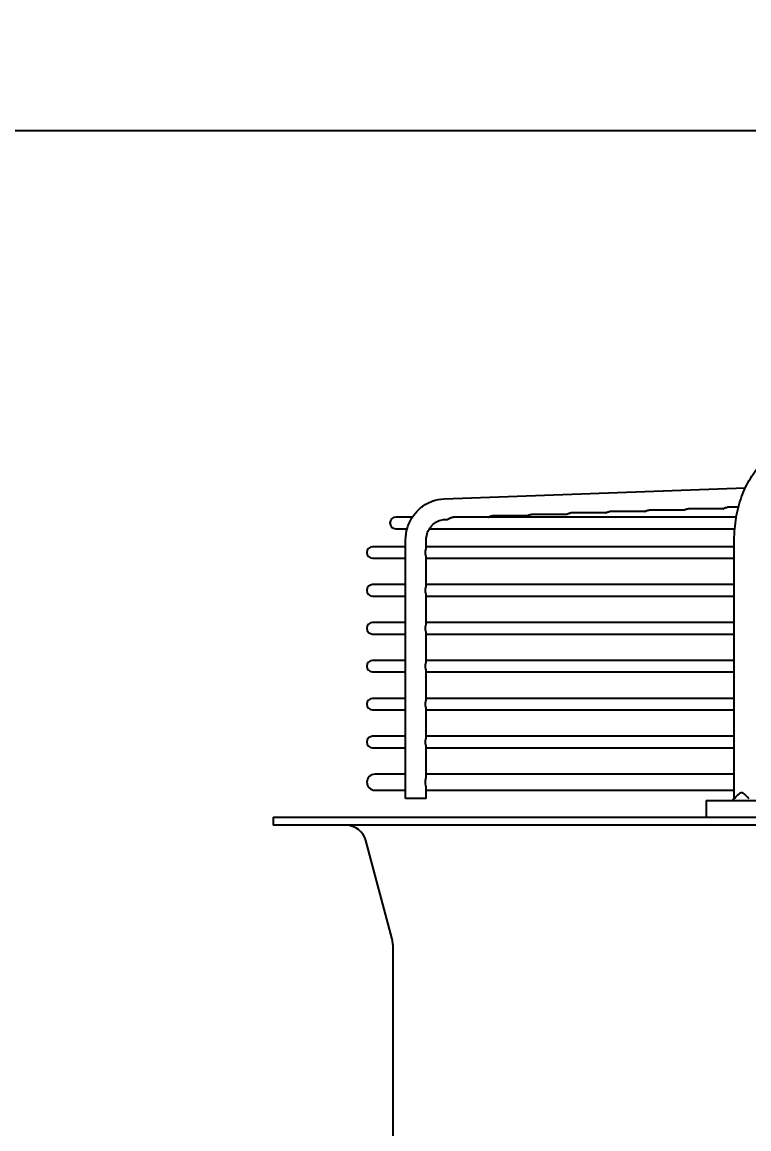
# Model space of a CAD drawing. Header units: millimetres. Extents: x 16950 to 32328, y 19251 to 29476.
# Drawn here: x 17007.87 to 17014.81, y 19601.04 to 19611.62 of the extents above; entities that cross this region are included whole.
import ezdxf

# ---------------------------------------------------------------- set-up
doc = ezdxf.new("R2010")
doc.units = ezdxf.units.MM
doc.header["$LTSCALE"] = 5
doc.layers.add('UNIT', color=6, linetype='Continuous')
doc.layers.add('WS-NO-CONTROL', color=3, linetype='Continuous')
doc.styles.add('SUBMITTAL', font='romans.shx', dxfattribs={"width": 0.75})
doc.dimstyles.new('SUBMITTAL', dxfattribs={"dimtxt": 0.09375, "dimasz": 0.09375, "dimexe": 0.03125, "dimexo": 0.0625, "dimgap": 0.0625, "dimtad": 0, "dimdec": 4, "dimzin": 4, "dimdsep": 46, "dimlunit": 4, "dimtxsty": 'SUBMITTAL', "dimcen": 0.09375, "dimclre": 6, "dimadec": 0, "dimazin": 0, "dimtfac": 1, "dimtdec": 0, "dimtofl": 0, "dimtmove": 0, "dimatfit": 3, "dimfxl": 0, "dimfrac": 2, "dimtolj": 1, "dimtzin": 4, "dimarcsym": 0})

# ---------------------------------------------------------------- blocks, each defined once
blk = doc.blocks.new('*D103')
at = {"layer": 'UNIT', "color": 6, "lineweight": -2}
for p, q in [((17019.498, 19610.577), (16956.936, 19610.577)), ((17002.642, 19512.543), (16956.936, 19512.543))]:
    blk.add_line(p, q, dxfattribs=at)
at = {"layer": 'UNIT', "color": 3, "lineweight": -2}
for p, q in [((16959.536, 19606.027), (16959.536, 19570.498)), ((16959.536, 19517.093), (16959.536, 19552.623))]:
    blk.add_line(p, q, dxfattribs=at)
at = {"layer": 'UNIT', "color": 3}
for points in [[(16958.777, 19606.027), (16960.294, 19606.027), (16959.536, 19610.577)], [(16958.777, 19517.093), (16960.294, 19517.093), (16959.536, 19512.543)]]:
    blk.add_solid(points, dxfattribs=at)
at = {"layer": 'UNIT', "color": 3, "insert": (16959.536, 19561.56), "char_height": 4.55, "attachment_point": 5, "rotation": 90, "style": 'SUBMITTAL'}
blk.add_mtext('\\A1;8\'-2"', dxfattribs=at)
blk = doc.blocks.new('*D54')
at = {"layer": 'WS-NO-CONTROL', "color": 6, "lineweight": -2}
for p, q in [((16999.536, 19595.795), (16999.536, 19636.925)), ((17057.686, 19595.527), (17057.686, 19636.925))]:
    blk.add_line(p, q, dxfattribs=at)
at = {"layer": 'WS-NO-CONTROL', "color": 3, "lineweight": -2}
for p, q in [((16999.536, 19634.325), (16994.986, 19634.325)), ((17053.136, 19634.325), (17004.086, 19634.325))]:
    blk.add_line(p, q, dxfattribs=at)
at = {"layer": 'WS-NO-CONTROL', "color": 3}
for points in [[(17004.086, 19635.083), (17004.086, 19633.567), (16999.536, 19634.325)], [(17053.136, 19635.083), (17053.136, 19633.567), (17057.686, 19634.325)]]:
    blk.add_solid(points, dxfattribs=at)
at = {"layer": 'WS-NO-CONTROL', "color": 3, "insert": (16977.679, 19634.325), "char_height": 4.55, "attachment_point": 5, "style": 'SUBMITTAL'}
blk.add_mtext('\\A1;4\'-10 1/8"', dxfattribs=at)
blk = doc.blocks.new('*D55')
at = {"layer": 'WS-NO-CONTROL', "color": 6, "lineweight": -2}
for p, q in [((16999.536, 19595.795), (16999.536, 19623.329)), ((17035.173, 19595.527), (17035.173, 19623.329))]:
    blk.add_line(p, q, dxfattribs=at)
at = {"layer": 'WS-NO-CONTROL', "color": 3, "lineweight": -2}
for p, q in [((16999.536, 19620.729), (16994.986, 19620.729)), ((17030.623, 19620.729), (17004.086, 19620.729))]:
    blk.add_line(p, q, dxfattribs=at)
at = {"layer": 'WS-NO-CONTROL', "color": 3}
for points in [[(17004.086, 19621.487), (17004.086, 19619.971), (16999.536, 19620.729)], [(17030.623, 19621.487), (17030.623, 19619.971), (17035.173, 19620.729)]]:
    blk.add_solid(points, dxfattribs=at)
at = {"layer": 'WS-NO-CONTROL', "color": 3, "insert": (16977.679, 19620.729), "char_height": 4.55, "attachment_point": 5, "style": 'SUBMITTAL'}
blk.add_mtext('\\A1;2\'-11 5/8"', dxfattribs=at)

msp = doc.modelspace()

# ---------------------------------------------------------------- linework, layer by layer
at = {"layer": 'UNIT'}
for p, q in [((17011.9014, 19607.0623), (17014.7766, 19607.1663)), ((17014.5657, 19606.9679), (17014.2323, 19606.9679)), ((17014.7107, 19606.9814), (17014.6065, 19606.9814)), ((17011.5955, 19606.8869), (17011.437, 19606.8869)), ((17011.9085, 19606.8656), (17011.9307, 19606.8664)), ((17014.6902, 19606.8869), (17011.9871, 19606.8869)), ((17012.6948, 19606.9004), (17012.3613, 19606.9004)), ((17013.0689, 19606.9139), (17012.7355, 19606.9139)), ((17013.4431, 19606.9274), (17013.1097, 19606.9274)), ((17013.8173, 19606.9409), (17013.4839, 19606.9409)), ((17014.1915, 19606.9544), (17013.8581, 19606.9544)), ((17011.437, 19606.7767), (17011.5459, 19606.7767)), ((17011.7587, 19606.7767), (17014.6759, 19606.7767)), ((17011.5313, 19604.1995), (17011.5313, 19606.6689)), ((17011.7281, 19606.589), (17011.7281, 19606.6689)), ((17014.6713, 19604.1995), (17014.6713, 19606.6689)), ((17011.5313, 19606.605), (17011.2165, 19606.605)), ((17014.6713, 19606.605), (17011.7281, 19606.605)), ((17011.2165, 19606.4948), (17011.5313, 19606.4948)), ((17011.7281, 19606.2268), (17011.7281, 19606.5107)), ((17011.7281, 19606.4948), (17014.6713, 19606.4948)), ((17011.5313, 19606.2428), (17011.2165, 19606.2428)), ((17014.6713, 19606.2428), (17011.7281, 19606.2428)), ((17011.2165, 19606.1326), (17011.5313, 19606.1326)), ((17011.7281, 19605.8646), (17011.7281, 19606.1485)), ((17011.7281, 19606.1326), (17014.6713, 19606.1326)), ((17011.5313, 19605.8806), (17011.2165, 19605.8806)), ((17014.6713, 19605.8806), (17011.7281, 19605.8806)), ((17011.2165, 19605.7704), (17011.5313, 19605.7704)), ((17011.7281, 19605.5024), (17011.7281, 19605.7863)), ((17011.7281, 19605.7704), (17014.6713, 19605.7704)), ((17011.5313, 19605.5184), (17011.2165, 19605.5184)), ((17014.6713, 19605.5184), (17011.7281, 19605.5184)), ((17011.2165, 19605.4081), (17011.5313, 19605.4081)), ((17011.7281, 19605.1402), (17011.7281, 19605.4241)), ((17011.7281, 19605.4081), (17014.6713, 19605.4081)), ((17011.5313, 19605.1562), (17011.2165, 19605.1562)), ((17014.6713, 19605.1562), (17011.7281, 19605.1562)), ((17011.2165, 19605.0459), (17011.5313, 19605.0459)), ((17011.7281, 19604.778), (17011.7281, 19605.0619)), ((17011.7281, 19605.0459), (17014.6713, 19605.0459)), ((17011.5313, 19604.794), (17011.2165, 19604.794)), ((17014.6713, 19604.794), (17011.7281, 19604.794)), ((17011.2165, 19604.6837), (17011.5313, 19604.6837)), ((17011.7281, 19604.4023), (17011.7281, 19604.6997)), ((17011.7281, 19604.6837), (17014.6713, 19604.6837)), ((17011.5313, 19604.4318), (17011.2381, 19604.4318)), ((17014.6713, 19604.4318), (17011.7281, 19604.4318)), ((17011.2381, 19604.2782), (17011.5313, 19604.2782)), ((17011.7281, 19604.1995), (17011.7281, 19604.3077)), ((17011.7281, 19604.2782), (17014.6713, 19604.2782)), ((17011.7281, 19604.1995), (17011.5313, 19604.1995)), ((17014.4015, 19604.1798), (17016.6286, 19604.1798)), ((17014.4015, 19604.1798), (17014.4015, 19604.0223)), ((17010.2677, 19604.0223), (17044.0078, 19604.0223)), ((17010.2677, 19604.0223), (17010.2677, 19603.9436)), ((17044.0078, 19603.9436), (17010.2677, 19603.9436)), ((17011.4028, 19602.8558), (17011.1517, 19603.7974)), ((17011.4094, 19602.8051), (17011.4094, 19600.0641))]:
    msp.add_line(p, q, dxfattribs=at)
for centre, radius, start, end in [((17011.437, 19606.8318), 0.0551, 90, 270), ((17011.2165, 19606.5499), 0.0551, 90, 270), ((17011.2165, 19606.1877), 0.0551, 90, 270), ((17011.2165, 19605.8255), 0.0551, 90, 270), ((17011.2165, 19605.4633), 0.0551, 90, 270), ((17011.2165, 19605.1011), 0.0551, 90, 270), ((17011.2165, 19604.7389), 0.0551, 90, 270), ((17011.2381, 19604.355), 0.0768, 90, 270), ((17010.9615, 19603.7467), 0.1969, 14.93142, 90), ((17011.2126, 19602.8051), 0.1969, 0, 14.93142)]:
    msp.add_arc(centre, radius, start, end, dxfattribs=at)
for points, knots in [([(17014.6713, 19606.6689), (17014.6713, 19606.7044), (17014.6729, 19606.7403), (17014.6758, 19606.7757), (17014.6788, 19606.8112), (17014.6832, 19606.8461), (17014.6891, 19606.8808), (17014.695, 19606.9154), (17014.7024, 19606.9498), (17014.7112, 19606.9833), (17014.7199, 19607.0167), (17014.73, 19607.0493), (17014.7415, 19607.081), (17014.753, 19607.1128), (17014.7659, 19607.1438), (17014.78, 19607.1734), (17014.794, 19607.203), (17014.8092, 19607.2313), (17014.8256, 19607.2583), (17014.8421, 19607.2854), (17014.8597, 19607.3112), (17014.8783, 19607.3354), (17014.8968, 19607.3595), (17014.9163, 19607.382), (17014.9367, 19607.4029), (17014.9572, 19607.4237), (17014.9786, 19607.443), (17015.0007, 19607.4603), (17015.0227, 19607.4777), (17015.0454, 19607.4931), (17015.0687, 19607.5066), (17015.092, 19607.5201), (17015.1161, 19607.5318), (17015.1404, 19607.5413), (17015.1646, 19607.5509), (17015.1892, 19607.5583), (17015.2141, 19607.5638), (17015.239, 19607.5692), (17015.2644, 19607.5726), (17015.2895, 19607.5738)], [0, 0, 0, 0, 0.076921, 0.076921, 0.076921, 0.1538421, 0.1538421, 0.1538421, 0.2307631, 0.2307631, 0.2307631, 0.3076842, 0.3076842, 0.3076842, 0.3846052, 0.3846052, 0.3846052, 0.4615263, 0.4615263, 0.4615263, 0.5384473, 0.5384473, 0.5384473, 0.6153684, 0.6153684, 0.6153684, 0.6922894, 0.6922894, 0.6922894, 0.7692105, 0.7692105, 0.7692105, 0.8461315, 0.8461315, 0.8461315, 0.9230526, 0.9230526, 0.9230526, 1, 1, 1, 1]), ([(17011.5313, 19606.6689), (17011.5313, 19606.7088), (17011.5372, 19606.7488), (17011.5606, 19606.8252), (17011.5781, 19606.8616), (17011.623, 19606.9274), (17011.6504, 19606.9569), (17011.7129, 19607.006), (17011.748, 19607.0256), (17011.8224, 19607.0531), (17011.8618, 19607.0609), (17011.9014, 19607.0623)], [1.5707963, 1.5707963, 1.5707963, 1.5707963, 1.8779743, 1.8779743, 2.1851522, 2.1851522, 2.4923302, 2.4923302, 2.7995081, 2.7995081, 3.1066861, 3.1066861, 3.1066861, 3.1066861]), ([(17014.1915, 19606.9544), (17014.1922, 19606.9548), (17014.1929, 19606.9552), (17014.1936, 19606.9556), (17014.1945, 19606.9561), (17014.1954, 19606.9566), (17014.1963, 19606.9571), (17014.1973, 19606.9576), (17014.1982, 19606.9581), (17014.1992, 19606.9586), (17014.2001, 19606.9591), (17014.2011, 19606.9596), (17014.2021, 19606.9601), (17014.203, 19606.9605), (17014.204, 19606.961), (17014.205, 19606.9614), (17014.206, 19606.9619), (17014.207, 19606.9623), (17014.208, 19606.9627), (17014.209, 19606.9631), (17014.21, 19606.9635), (17014.211, 19606.9639), (17014.212, 19606.9642), (17014.213, 19606.9646), (17014.214, 19606.9649), (17014.215, 19606.9652), (17014.216, 19606.9655), (17014.217, 19606.9658), (17014.218, 19606.966), (17014.219, 19606.9663), (17014.22, 19606.9665), (17014.221, 19606.9667), (17014.222, 19606.9669), (17014.223, 19606.9671), (17014.224, 19606.9673), (17014.225, 19606.9674), (17014.226, 19606.9675), (17014.227, 19606.9677), (17014.228, 19606.9677), (17014.229, 19606.9678), (17014.2299, 19606.9679), (17014.2309, 19606.9679), (17014.2319, 19606.9679), (17014.232, 19606.9679), (17014.2321, 19606.9679), (17014.2323, 19606.9679)], [0.17654387, 0.17654387, 0.17654387, 0.17654387, 0.19512195, 0.19512195, 0.19512195, 0.2195122, 0.2195122, 0.2195122, 0.24390244, 0.24390244, 0.24390244, 0.26829268, 0.26829268, 0.26829268, 0.29268293, 0.29268293, 0.29268293, 0.31707317, 0.31707317, 0.31707317, 0.34146341, 0.34146341, 0.34146341, 0.36585366, 0.36585366, 0.36585366, 0.3902439, 0.3902439, 0.3902439, 0.41463415, 0.41463415, 0.41463415, 0.43902439, 0.43902439, 0.43902439, 0.46341463, 0.46341463, 0.46341463, 0.48780488, 0.48780488, 0.48780488, 0.51219512, 0.51219512, 0.51219512, 0.51558176, 0.51558176, 0.51558176, 0.51558176]), ([(17014.5657, 19606.9679), (17014.5664, 19606.9683), (17014.5671, 19606.9687), (17014.5678, 19606.9691), (17014.5687, 19606.9696), (17014.5696, 19606.9701), (17014.5706, 19606.9706), (17014.5715, 19606.9711), (17014.5724, 19606.9716), (17014.5734, 19606.9721), (17014.5744, 19606.9726), (17014.5753, 19606.9731), (17014.5763, 19606.9736), (17014.5773, 19606.9741), (17014.5782, 19606.9745), (17014.5792, 19606.975), (17014.5802, 19606.9754), (17014.5812, 19606.9758), (17014.5822, 19606.9762), (17014.5832, 19606.9766), (17014.5842, 19606.977), (17014.5852, 19606.9774), (17014.5862, 19606.9777), (17014.5872, 19606.9781), (17014.5882, 19606.9784), (17014.5892, 19606.9787), (17014.5902, 19606.979), (17014.5912, 19606.9793), (17014.5922, 19606.9795), (17014.5932, 19606.9798), (17014.5942, 19606.98), (17014.5952, 19606.9802), (17014.5962, 19606.9804), (17014.5972, 19606.9806), (17014.5982, 19606.9808), (17014.5992, 19606.9809), (17014.6002, 19606.981), (17014.6012, 19606.9811), (17014.6022, 19606.9812), (17014.6032, 19606.9813), (17014.6041, 19606.9814), (17014.6051, 19606.9814), (17014.6061, 19606.9814), (17014.6062, 19606.9814), (17014.6063, 19606.9814), (17014.6065, 19606.9814)], [0.1761954, 0.1761954, 0.1761954, 0.1761954, 0.19512195, 0.19512195, 0.19512195, 0.2195122, 0.2195122, 0.2195122, 0.24390244, 0.24390244, 0.24390244, 0.26829268, 0.26829268, 0.26829268, 0.29268293, 0.29268293, 0.29268293, 0.31707317, 0.31707317, 0.31707317, 0.34146341, 0.34146341, 0.34146341, 0.36585366, 0.36585366, 0.36585366, 0.3902439, 0.3902439, 0.3902439, 0.41463415, 0.41463415, 0.41463415, 0.43902439, 0.43902439, 0.43902439, 0.46341463, 0.46341463, 0.46341463, 0.48780488, 0.48780488, 0.48780488, 0.51219512, 0.51219512, 0.51219512, 0.51559553, 0.51559553, 0.51559553, 0.51559553]), ([(17011.7281, 19606.6689), (17011.7281, 19606.6894), (17011.7312, 19606.7098), (17011.7431, 19606.7488), (17011.752, 19606.7672), (17011.7744, 19606.8001), (17011.788, 19606.8147), (17011.8186, 19606.8387), (17011.8355, 19606.8481), (17011.8711, 19606.8612), (17011.8898, 19606.8649), (17011.9085, 19606.8656)], [1.5707963, 1.5707963, 1.5707963, 1.5707963, 1.8779743, 1.8779743, 2.1851522, 2.1851522, 2.4923302, 2.4923302, 2.7995081, 2.7995081, 3.1066861, 3.1066861, 3.1066861, 3.1066861]), ([(17011.9307, 19606.8664), (17011.9309, 19606.8664), (17011.9311, 19606.8664), (17011.9312, 19606.8664), (17011.9315, 19606.8665), (17011.9318, 19606.8665), (17011.9321, 19606.8666), (17011.9326, 19606.8667), (17011.9332, 19606.8668), (17011.9339, 19606.867), (17011.9345, 19606.8672), (17011.9352, 19606.8675), (17011.9359, 19606.8678), (17011.9366, 19606.8681), (17011.9373, 19606.8684), (17011.9381, 19606.8688), (17011.9388, 19606.8692), (17011.9396, 19606.8696), (17011.9404, 19606.8701), (17011.9412, 19606.8705), (17011.9421, 19606.871), (17011.9429, 19606.8715), (17011.9438, 19606.8719), (17011.9447, 19606.8724), (17011.9455, 19606.8729), (17011.9464, 19606.8735), (17011.9473, 19606.874), (17011.9483, 19606.8745), (17011.9492, 19606.875), (17011.9501, 19606.8755), (17011.951, 19606.876), (17011.952, 19606.8766), (17011.9529, 19606.8771), (17011.9539, 19606.8776), (17011.9549, 19606.8781), (17011.9558, 19606.8786), (17011.9568, 19606.879), (17011.9578, 19606.8795), (17011.9588, 19606.88), (17011.9597, 19606.8804), (17011.9607, 19606.8809), (17011.9617, 19606.8813), (17011.9627, 19606.8817), (17011.9637, 19606.8821), (17011.9647, 19606.8825), (17011.9657, 19606.8829), (17011.9667, 19606.8832), (17011.9677, 19606.8836), (17011.9688, 19606.8839), (17011.9698, 19606.8842), (17011.9708, 19606.8845), (17011.9718, 19606.8848), (17011.9728, 19606.8851), (17011.9738, 19606.8853), (17011.9748, 19606.8855), (17011.9758, 19606.8858), (17011.9768, 19606.886), (17011.9778, 19606.8861), (17011.9788, 19606.8863), (17011.9799, 19606.8864), (17011.9808, 19606.8866), (17011.9818, 19606.8867), (17011.9828, 19606.8868), (17011.9838, 19606.8868), (17011.9848, 19606.8869), (17011.9858, 19606.8869), (17011.9867, 19606.8869), (17011.9869, 19606.8869), (17011.987, 19606.8869), (17011.9871, 19606.8869)], [0.00401292, 0.00401292, 0.00401292, 0.00401292, 0.01219512, 0.01219512, 0.01219512, 0.02439024, 0.02439024, 0.02439024, 0.04878049, 0.04878049, 0.04878049, 0.07317073, 0.07317073, 0.07317073, 0.09756098, 0.09756098, 0.09756098, 0.12195122, 0.12195122, 0.12195122, 0.14634146, 0.14634146, 0.14634146, 0.17073171, 0.17073171, 0.17073171, 0.19512195, 0.19512195, 0.19512195, 0.2195122, 0.2195122, 0.2195122, 0.24390244, 0.24390244, 0.24390244, 0.26829268, 0.26829268, 0.26829268, 0.29268293, 0.29268293, 0.29268293, 0.31707317, 0.31707317, 0.31707317, 0.34146341, 0.34146341, 0.34146341, 0.36585366, 0.36585366, 0.36585366, 0.3902439, 0.3902439, 0.3902439, 0.41463415, 0.41463415, 0.41463415, 0.43902439, 0.43902439, 0.43902439, 0.46341463, 0.46341463, 0.46341463, 0.48780488, 0.48780488, 0.48780488, 0.51219512, 0.51219512, 0.51219512, 0.51549915, 0.51549915, 0.51549915, 0.51549915]), ([(17012.3206, 19606.8869), (17012.3212, 19606.8873), (17012.3218, 19606.8876), (17012.3225, 19606.888), (17012.3234, 19606.8885), (17012.3243, 19606.889), (17012.3253, 19606.8896), (17012.3262, 19606.8901), (17012.3271, 19606.8906), (17012.3281, 19606.8911), (17012.3291, 19606.8916), (17012.33, 19606.8921), (17012.331, 19606.8925), (17012.332, 19606.893), (17012.333, 19606.8935), (17012.334, 19606.8939), (17012.3349, 19606.8944), (17012.3359, 19606.8948), (17012.3369, 19606.8952), (17012.3379, 19606.8956), (17012.3389, 19606.896), (17012.3399, 19606.8964), (17012.3409, 19606.8967), (17012.342, 19606.8971), (17012.343, 19606.8974), (17012.344, 19606.8977), (17012.345, 19606.898), (17012.346, 19606.8983), (17012.347, 19606.8986), (17012.348, 19606.8988), (17012.349, 19606.899), (17012.35, 19606.8993), (17012.351, 19606.8995), (17012.352, 19606.8996), (17012.353, 19606.8998), (17012.354, 19606.8999), (17012.355, 19606.9001), (17012.356, 19606.9002), (17012.357, 19606.9003), (17012.358, 19606.9003), (17012.359, 19606.9004), (17012.36, 19606.9004), (17012.3609, 19606.9004), (17012.3611, 19606.9004), (17012.3612, 19606.9004), (17012.3613, 19606.9004)], [0.1782737, 0.1782737, 0.1782737, 0.1782737, 0.19512195, 0.19512195, 0.19512195, 0.2195122, 0.2195122, 0.2195122, 0.24390244, 0.24390244, 0.24390244, 0.26829268, 0.26829268, 0.26829268, 0.29268293, 0.29268293, 0.29268293, 0.31707317, 0.31707317, 0.31707317, 0.34146341, 0.34146341, 0.34146341, 0.36585366, 0.36585366, 0.36585366, 0.3902439, 0.3902439, 0.3902439, 0.41463415, 0.41463415, 0.41463415, 0.43902439, 0.43902439, 0.43902439, 0.46341463, 0.46341463, 0.46341463, 0.48780488, 0.48780488, 0.48780488, 0.51219512, 0.51219512, 0.51219512, 0.5155129, 0.5155129, 0.5155129, 0.5155129]), ([(17012.6948, 19606.9004), (17012.6954, 19606.9008), (17012.696, 19606.9012), (17012.6967, 19606.9015), (17012.6976, 19606.902), (17012.6985, 19606.9026), (17012.6995, 19606.9031), (17012.7004, 19606.9036), (17012.7014, 19606.9041), (17012.7023, 19606.9046), (17012.7033, 19606.9051), (17012.7042, 19606.9056), (17012.7052, 19606.906), (17012.7062, 19606.9065), (17012.7072, 19606.907), (17012.7082, 19606.9074), (17012.7092, 19606.9079), (17012.7101, 19606.9083), (17012.7111, 19606.9087), (17012.7121, 19606.9091), (17012.7131, 19606.9095), (17012.7141, 19606.9099), (17012.7151, 19606.9102), (17012.7162, 19606.9106), (17012.7172, 19606.9109), (17012.7182, 19606.9112), (17012.7192, 19606.9115), (17012.7202, 19606.9118), (17012.7212, 19606.9121), (17012.7222, 19606.9123), (17012.7232, 19606.9125), (17012.7242, 19606.9128), (17012.7252, 19606.9129), (17012.7262, 19606.9131), (17012.7272, 19606.9133), (17012.7282, 19606.9134), (17012.7292, 19606.9136), (17012.7302, 19606.9137), (17012.7312, 19606.9138), (17012.7322, 19606.9138), (17012.7332, 19606.9139), (17012.7341, 19606.9139), (17012.7351, 19606.9139), (17012.7352, 19606.9139), (17012.7354, 19606.9139), (17012.7355, 19606.9139)], [0.17792949, 0.17792949, 0.17792949, 0.17792949, 0.19512195, 0.19512195, 0.19512195, 0.2195122, 0.2195122, 0.2195122, 0.24390244, 0.24390244, 0.24390244, 0.26829268, 0.26829268, 0.26829268, 0.29268293, 0.29268293, 0.29268293, 0.31707317, 0.31707317, 0.31707317, 0.34146341, 0.34146341, 0.34146341, 0.36585366, 0.36585366, 0.36585366, 0.3902439, 0.3902439, 0.3902439, 0.41463415, 0.41463415, 0.41463415, 0.43902439, 0.43902439, 0.43902439, 0.46341463, 0.46341463, 0.46341463, 0.48780488, 0.48780488, 0.48780488, 0.51219512, 0.51219512, 0.51219512, 0.51552666, 0.51552666, 0.51552666, 0.51552666]), ([(17013.0689, 19606.9139), (17013.0696, 19606.9143), (17013.0702, 19606.9147), (17013.0709, 19606.915), (17013.0718, 19606.9156), (17013.0727, 19606.9161), (17013.0737, 19606.9166), (17013.0746, 19606.9171), (17013.0756, 19606.9176), (17013.0765, 19606.9181), (17013.0775, 19606.9186), (17013.0785, 19606.9191), (17013.0794, 19606.9196), (17013.0804, 19606.92), (17013.0814, 19606.9205), (17013.0824, 19606.9209), (17013.0834, 19606.9214), (17013.0844, 19606.9218), (17013.0854, 19606.9222), (17013.0864, 19606.9226), (17013.0874, 19606.923), (17013.0884, 19606.9234), (17013.0894, 19606.9237), (17013.0904, 19606.9241), (17013.0914, 19606.9244), (17013.0924, 19606.9247), (17013.0934, 19606.925), (17013.0944, 19606.9253), (17013.0954, 19606.9256), (17013.0964, 19606.9258), (17013.0974, 19606.926), (17013.0984, 19606.9262), (17013.0994, 19606.9264), (17013.1004, 19606.9266), (17013.1014, 19606.9268), (17013.1024, 19606.9269), (17013.1034, 19606.927), (17013.1044, 19606.9272), (17013.1054, 19606.9273), (17013.1064, 19606.9273), (17013.1074, 19606.9274), (17013.1083, 19606.9274), (17013.1093, 19606.9274), (17013.1094, 19606.9274), (17013.1096, 19606.9274), (17013.1097, 19606.9274)], [0.17758438, 0.17758438, 0.17758438, 0.17758438, 0.19512195, 0.19512195, 0.19512195, 0.2195122, 0.2195122, 0.2195122, 0.24390244, 0.24390244, 0.24390244, 0.26829268, 0.26829268, 0.26829268, 0.29268293, 0.29268293, 0.29268293, 0.31707317, 0.31707317, 0.31707317, 0.34146341, 0.34146341, 0.34146341, 0.36585366, 0.36585366, 0.36585366, 0.3902439, 0.3902439, 0.3902439, 0.41463415, 0.41463415, 0.41463415, 0.43902439, 0.43902439, 0.43902439, 0.46341463, 0.46341463, 0.46341463, 0.48780488, 0.48780488, 0.48780488, 0.51219512, 0.51219512, 0.51219512, 0.51554043, 0.51554043, 0.51554043, 0.51554043]), ([(17013.4431, 19606.9274), (17013.4438, 19606.9278), (17013.4444, 19606.9282), (17013.4451, 19606.9286), (17013.446, 19606.9291), (17013.447, 19606.9296), (17013.4479, 19606.9301), (17013.4488, 19606.9306), (17013.4498, 19606.9311), (17013.4508, 19606.9316), (17013.4517, 19606.9321), (17013.4527, 19606.9326), (17013.4537, 19606.9331), (17013.4546, 19606.9335), (17013.4556, 19606.934), (17013.4566, 19606.9344), (17013.4576, 19606.9349), (17013.4586, 19606.9353), (17013.4596, 19606.9357), (17013.4606, 19606.9361), (17013.4616, 19606.9365), (17013.4626, 19606.9369), (17013.4636, 19606.9372), (17013.4646, 19606.9376), (17013.4656, 19606.9379), (17013.4666, 19606.9382), (17013.4676, 19606.9385), (17013.4686, 19606.9388), (17013.4696, 19606.9391), (17013.4706, 19606.9393), (17013.4716, 19606.9395), (17013.4726, 19606.9397), (17013.4736, 19606.9399), (17013.4746, 19606.9401), (17013.4756, 19606.9403), (17013.4766, 19606.9404), (17013.4776, 19606.9405), (17013.4786, 19606.9407), (17013.4796, 19606.9407), (17013.4806, 19606.9408), (17013.4816, 19606.9409), (17013.4825, 19606.9409), (17013.4835, 19606.9409), (17013.4836, 19606.9409), (17013.4838, 19606.9409), (17013.4839, 19606.9409)], [0.17723839, 0.17723839, 0.17723839, 0.17723839, 0.19512195, 0.19512195, 0.19512195, 0.2195122, 0.2195122, 0.2195122, 0.24390244, 0.24390244, 0.24390244, 0.26829268, 0.26829268, 0.26829268, 0.29268293, 0.29268293, 0.29268293, 0.31707317, 0.31707317, 0.31707317, 0.34146341, 0.34146341, 0.34146341, 0.36585366, 0.36585366, 0.36585366, 0.3902439, 0.3902439, 0.3902439, 0.41463415, 0.41463415, 0.41463415, 0.43902439, 0.43902439, 0.43902439, 0.46341463, 0.46341463, 0.46341463, 0.48780488, 0.48780488, 0.48780488, 0.51219512, 0.51219512, 0.51219512, 0.5155542, 0.5155542, 0.5155542, 0.5155542]), ([(17013.8173, 19606.9409), (17013.818, 19606.9413), (17013.8187, 19606.9417), (17013.8193, 19606.9421), (17013.8203, 19606.9426), (17013.8212, 19606.9431), (17013.8221, 19606.9436), (17013.8231, 19606.9441), (17013.824, 19606.9446), (17013.825, 19606.9451), (17013.8259, 19606.9456), (17013.8269, 19606.9461), (17013.8279, 19606.9466), (17013.8288, 19606.947), (17013.8298, 19606.9475), (17013.8308, 19606.9479), (17013.8318, 19606.9484), (17013.8328, 19606.9488), (17013.8338, 19606.9492), (17013.8348, 19606.9496), (17013.8358, 19606.95), (17013.8368, 19606.9504), (17013.8378, 19606.9507), (17013.8388, 19606.9511), (17013.8398, 19606.9514), (17013.8408, 19606.9517), (17013.8418, 19606.952), (17013.8428, 19606.9523), (17013.8438, 19606.9526), (17013.8448, 19606.9528), (17013.8458, 19606.953), (17013.8468, 19606.9532), (17013.8478, 19606.9534), (17013.8488, 19606.9536), (17013.8498, 19606.9538), (17013.8508, 19606.9539), (17013.8518, 19606.954), (17013.8528, 19606.9542), (17013.8538, 19606.9542), (17013.8548, 19606.9543), (17013.8558, 19606.9544), (17013.8567, 19606.9544), (17013.8577, 19606.9544), (17013.8578, 19606.9544), (17013.8579, 19606.9544), (17013.8581, 19606.9544)], [0.17689154, 0.17689154, 0.17689154, 0.17689154, 0.19512195, 0.19512195, 0.19512195, 0.2195122, 0.2195122, 0.2195122, 0.24390244, 0.24390244, 0.24390244, 0.26829268, 0.26829268, 0.26829268, 0.29268293, 0.29268293, 0.29268293, 0.31707317, 0.31707317, 0.31707317, 0.34146341, 0.34146341, 0.34146341, 0.36585366, 0.36585366, 0.36585366, 0.3902439, 0.3902439, 0.3902439, 0.41463415, 0.41463415, 0.41463415, 0.43902439, 0.43902439, 0.43902439, 0.46341463, 0.46341463, 0.46341463, 0.48780488, 0.48780488, 0.48780488, 0.51219512, 0.51219512, 0.51219512, 0.51556798, 0.51556798, 0.51556798, 0.51556798]), ([(17011.7211, 19606.5499), (17011.7211, 19606.5509), (17011.7211, 19606.5529), (17011.7213, 19606.5559), (17011.7215, 19606.5588), (17011.7219, 19606.5618), (17011.7223, 19606.5646), (17011.7228, 19606.5674), (17011.7234, 19606.5701), (17011.724, 19606.5728), (17011.7247, 19606.5753), (17011.7253, 19606.5777), (17011.726, 19606.58), (17011.7266, 19606.5821), (17011.7272, 19606.5841), (17011.7277, 19606.5859), (17011.728, 19606.5875), (17011.7281, 19606.5885), (17011.7281, 19606.589), (17011.7281, 19606.589)], [0, 0, 0, 0, 0.04761905, 0.0952381, 0.14285714, 0.19047619, 0.23809524, 0.28571429, 0.33333333, 0.38095238, 0.42857143, 0.47619048, 0.52380952, 0.57142857, 0.61904762, 0.66666667, 0.71428571, 0.76190476, 0.76755733, 0.76755733, 0.76755733, 0.76755733]), ([(17011.7281, 19606.5107), (17011.7281, 19606.5108), (17011.7281, 19606.5113), (17011.728, 19606.5122), (17011.7277, 19606.5138), (17011.7272, 19606.5156), (17011.7266, 19606.5176), (17011.726, 19606.5198), (17011.7253, 19606.522), (17011.7247, 19606.5245), (17011.724, 19606.527), (17011.7234, 19606.5296), (17011.7228, 19606.5323), (17011.7223, 19606.5351), (17011.7219, 19606.538), (17011.7215, 19606.5409), (17011.7213, 19606.5439), (17011.7211, 19606.5469), (17011.7211, 19606.5489), (17011.7211, 19606.5499)], [0.23243408, 0.23243408, 0.23243408, 0.23243408, 0.23809524, 0.28571429, 0.33333333, 0.38095238, 0.42857143, 0.47619048, 0.52380952, 0.57142857, 0.61904762, 0.66666667, 0.71428571, 0.76190476, 0.80952381, 0.85714286, 0.9047619, 0.95238095, 1, 1, 1, 1]), ([(17011.7211, 19606.1877), (17011.7211, 19606.1887), (17011.7211, 19606.1907), (17011.7213, 19606.1937), (17011.7215, 19606.1966), (17011.7219, 19606.1995), (17011.7223, 19606.2024), (17011.7228, 19606.2052), (17011.7234, 19606.2079), (17011.724, 19606.2106), (17011.7247, 19606.2131), (17011.7253, 19606.2155), (17011.726, 19606.2178), (17011.7266, 19606.2199), (17011.7272, 19606.2219), (17011.7277, 19606.2237), (17011.728, 19606.2253), (17011.7281, 19606.2263), (17011.7281, 19606.2268), (17011.7281, 19606.2268)], [0, 0, 0, 0, 0.04761905, 0.0952381, 0.14285714, 0.19047619, 0.23809524, 0.28571429, 0.33333333, 0.38095238, 0.42857143, 0.47619048, 0.52380952, 0.57142857, 0.61904762, 0.66666667, 0.71428571, 0.76190476, 0.76755733, 0.76755733, 0.76755733, 0.76755733]), ([(17011.7281, 19606.1485), (17011.7281, 19606.1486), (17011.7281, 19606.1491), (17011.728, 19606.15), (17011.7277, 19606.1516), (17011.7272, 19606.1534), (17011.7266, 19606.1554), (17011.726, 19606.1576), (17011.7253, 19606.1598), (17011.7247, 19606.1623), (17011.724, 19606.1648), (17011.7234, 19606.1674), (17011.7228, 19606.1701), (17011.7223, 19606.1729), (17011.7219, 19606.1758), (17011.7215, 19606.1787), (17011.7213, 19606.1817), (17011.7211, 19606.1847), (17011.7211, 19606.1867), (17011.7211, 19606.1877)], [0.23243408, 0.23243408, 0.23243408, 0.23243408, 0.23809524, 0.28571429, 0.33333333, 0.38095238, 0.42857143, 0.47619048, 0.52380952, 0.57142857, 0.61904762, 0.66666667, 0.71428571, 0.76190476, 0.80952381, 0.85714286, 0.9047619, 0.95238095, 1, 1, 1, 1]), ([(17011.7211, 19605.8255), (17011.7211, 19605.8265), (17011.7211, 19605.8285), (17011.7213, 19605.8315), (17011.7215, 19605.8344), (17011.7219, 19605.8373), (17011.7223, 19605.8402), (17011.7228, 19605.843), (17011.7234, 19605.8457), (17011.724, 19605.8484), (17011.7247, 19605.8509), (17011.7253, 19605.8533), (17011.726, 19605.8556), (17011.7266, 19605.8577), (17011.7272, 19605.8597), (17011.7277, 19605.8615), (17011.728, 19605.8631), (17011.7281, 19605.8641), (17011.7281, 19605.8646), (17011.7281, 19605.8646)], [0, 0, 0, 0, 0.04761905, 0.0952381, 0.14285714, 0.19047619, 0.23809524, 0.28571429, 0.33333333, 0.38095238, 0.42857143, 0.47619048, 0.52380952, 0.57142857, 0.61904762, 0.66666667, 0.71428571, 0.76190476, 0.76755733, 0.76755733, 0.76755733, 0.76755733]), ([(17011.7281, 19605.7863), (17011.7281, 19605.7864), (17011.7281, 19605.7868), (17011.728, 19605.7878), (17011.7277, 19605.7894), (17011.7272, 19605.7912), (17011.7266, 19605.7932), (17011.726, 19605.7954), (17011.7253, 19605.7976), (17011.7247, 19605.8), (17011.724, 19605.8026), (17011.7234, 19605.8052), (17011.7228, 19605.8079), (17011.7223, 19605.8107), (17011.7219, 19605.8136), (17011.7215, 19605.8165), (17011.7213, 19605.8195), (17011.7211, 19605.8225), (17011.7211, 19605.8245), (17011.7211, 19605.8255)], [0.23243408, 0.23243408, 0.23243408, 0.23243408, 0.23809524, 0.28571429, 0.33333333, 0.38095238, 0.42857143, 0.47619048, 0.52380952, 0.57142857, 0.61904762, 0.66666667, 0.71428571, 0.76190476, 0.80952381, 0.85714286, 0.9047619, 0.95238095, 1, 1, 1, 1]), ([(17011.7211, 19605.4633), (17011.7211, 19605.4643), (17011.7211, 19605.4663), (17011.7213, 19605.4693), (17011.7215, 19605.4722), (17011.7219, 19605.4751), (17011.7223, 19605.478), (17011.7228, 19605.4808), (17011.7234, 19605.4835), (17011.724, 19605.4862), (17011.7247, 19605.4887), (17011.7253, 19605.4911), (17011.726, 19605.4934), (17011.7266, 19605.4955), (17011.7272, 19605.4975), (17011.7277, 19605.4993), (17011.728, 19605.5009), (17011.7281, 19605.5019), (17011.7281, 19605.5024), (17011.7281, 19605.5024)], [0, 0, 0, 0, 0.04761905, 0.0952381, 0.14285714, 0.19047619, 0.23809524, 0.28571429, 0.33333333, 0.38095238, 0.42857143, 0.47619048, 0.52380952, 0.57142857, 0.61904762, 0.66666667, 0.71428571, 0.76190476, 0.76755733, 0.76755733, 0.76755733, 0.76755733]), ([(17011.7281, 19605.4241), (17011.7281, 19605.4242), (17011.7281, 19605.4246), (17011.728, 19605.4256), (17011.7277, 19605.4272), (17011.7272, 19605.429), (17011.7266, 19605.431), (17011.726, 19605.4331), (17011.7253, 19605.4354), (17011.7247, 19605.4378), (17011.724, 19605.4404), (17011.7234, 19605.443), (17011.7228, 19605.4457), (17011.7223, 19605.4485), (17011.7219, 19605.4514), (17011.7215, 19605.4543), (17011.7213, 19605.4573), (17011.7211, 19605.4603), (17011.7211, 19605.4623), (17011.7211, 19605.4633)], [0.23243408, 0.23243408, 0.23243408, 0.23243408, 0.23809524, 0.28571429, 0.33333333, 0.38095238, 0.42857143, 0.47619048, 0.52380952, 0.57142857, 0.61904762, 0.66666667, 0.71428571, 0.76190476, 0.80952381, 0.85714286, 0.9047619, 0.95238095, 1, 1, 1, 1]), ([(17011.7211, 19605.1011), (17011.7211, 19605.1021), (17011.7211, 19605.1041), (17011.7213, 19605.1071), (17011.7215, 19605.11), (17011.7219, 19605.1129), (17011.7223, 19605.1158), (17011.7228, 19605.1186), (17011.7234, 19605.1213), (17011.724, 19605.1239), (17011.7247, 19605.1265), (17011.7253, 19605.1289), (17011.726, 19605.1312), (17011.7266, 19605.1333), (17011.7272, 19605.1353), (17011.7277, 19605.1371), (17011.728, 19605.1387), (17011.7281, 19605.1397), (17011.7281, 19605.1402), (17011.7281, 19605.1402)], [0, 0, 0, 0, 0.04761905, 0.0952381, 0.14285714, 0.19047619, 0.23809524, 0.28571429, 0.33333333, 0.38095238, 0.42857143, 0.47619048, 0.52380952, 0.57142857, 0.61904762, 0.66666667, 0.71428571, 0.76190476, 0.76755733, 0.76755733, 0.76755733, 0.76755733]), ([(17011.7281, 19605.0619), (17011.7281, 19605.062), (17011.7281, 19605.0624), (17011.728, 19605.0634), (17011.7277, 19605.065), (17011.7272, 19605.0668), (17011.7266, 19605.0688), (17011.726, 19605.0709), (17011.7253, 19605.0732), (17011.7247, 19605.0756), (17011.724, 19605.0782), (17011.7234, 19605.0808), (17011.7228, 19605.0835), (17011.7223, 19605.0863), (17011.7219, 19605.0892), (17011.7215, 19605.0921), (17011.7213, 19605.0951), (17011.7211, 19605.0981), (17011.7211, 19605.1001), (17011.7211, 19605.1011)], [0.23243408, 0.23243408, 0.23243408, 0.23243408, 0.23809524, 0.28571429, 0.33333333, 0.38095238, 0.42857143, 0.47619048, 0.52380952, 0.57142857, 0.61904762, 0.66666667, 0.71428571, 0.76190476, 0.80952381, 0.85714286, 0.9047619, 0.95238095, 1, 1, 1, 1]), ([(17011.7211, 19604.7389), (17011.7211, 19604.7399), (17011.7211, 19604.7419), (17011.7213, 19604.7448), (17011.7215, 19604.7478), (17011.7219, 19604.7507), (17011.7223, 19604.7536), (17011.7228, 19604.7564), (17011.7234, 19604.7591), (17011.724, 19604.7617), (17011.7247, 19604.7643), (17011.7253, 19604.7667), (17011.726, 19604.769), (17011.7266, 19604.7711), (17011.7272, 19604.7731), (17011.7277, 19604.7749), (17011.728, 19604.7765), (17011.7281, 19604.7775), (17011.7281, 19604.7779), (17011.7281, 19604.778)], [0, 0, 0, 0, 0.04761905, 0.0952381, 0.14285714, 0.19047619, 0.23809524, 0.28571429, 0.33333333, 0.38095238, 0.42857143, 0.47619048, 0.52380952, 0.57142857, 0.61904762, 0.66666667, 0.71428571, 0.76190476, 0.76755733, 0.76755733, 0.76755733, 0.76755733]), ([(17011.7281, 19604.6997), (17011.7281, 19604.6998), (17011.7281, 19604.7002), (17011.728, 19604.7012), (17011.7277, 19604.7028), (17011.7272, 19604.7046), (17011.7266, 19604.7066), (17011.726, 19604.7087), (17011.7253, 19604.711), (17011.7247, 19604.7134), (17011.724, 19604.716), (17011.7234, 19604.7186), (17011.7228, 19604.7213), (17011.7223, 19604.7241), (17011.7219, 19604.727), (17011.7215, 19604.7299), (17011.7213, 19604.7329), (17011.7211, 19604.7359), (17011.7211, 19604.7379), (17011.7211, 19604.7389)], [0.23243408, 0.23243408, 0.23243408, 0.23243408, 0.23809524, 0.28571429, 0.33333333, 0.38095238, 0.42857143, 0.47619048, 0.52380952, 0.57142857, 0.61904762, 0.66666667, 0.71428571, 0.76190476, 0.80952381, 0.85714286, 0.9047619, 0.95238095, 1, 1, 1, 1]), ([(17011.7211, 19604.355), (17011.7211, 19604.3563), (17011.7212, 19604.3589), (17011.7213, 19604.3628), (17011.7216, 19604.3666), (17011.722, 19604.3703), (17011.7225, 19604.3739), (17011.7231, 19604.3775), (17011.7237, 19604.3808), (17011.7244, 19604.3841), (17011.7251, 19604.3871), (17011.7258, 19604.39), (17011.7264, 19604.3927), (17011.727, 19604.3952), (17011.7275, 19604.3974), (17011.7279, 19604.3995), (17011.7281, 19604.4011), (17011.7281, 19604.402), (17011.7281, 19604.4023)], [0, 0, 0, 0, 0.04761905, 0.0952381, 0.14285714, 0.19047619, 0.23809524, 0.28571429, 0.33333333, 0.38095238, 0.42857143, 0.47619048, 0.52380952, 0.57142857, 0.61904762, 0.66666667, 0.71428571, 0.74720176, 0.74720176, 0.74720176, 0.74720176]), ([(17011.7281, 19604.3077), (17011.7281, 19604.308), (17011.7281, 19604.3089), (17011.7279, 19604.3105), (17011.7275, 19604.3126), (17011.727, 19604.3148), (17011.7264, 19604.3173), (17011.7258, 19604.32), (17011.7251, 19604.3229), (17011.7244, 19604.3259), (17011.7237, 19604.3292), (17011.7231, 19604.3325), (17011.7225, 19604.336), (17011.722, 19604.3397), (17011.7216, 19604.3434), (17011.7213, 19604.3472), (17011.7212, 19604.3511), (17011.7211, 19604.3537), (17011.7211, 19604.355)], [0.25278988, 0.25278988, 0.25278988, 0.25278988, 0.28571429, 0.33333333, 0.38095238, 0.42857143, 0.47619048, 0.52380952, 0.57142857, 0.61904762, 0.66666667, 0.71428571, 0.76190476, 0.80952381, 0.85714286, 0.9047619, 0.95238095, 1, 1, 1, 1]), ([(17014.8105, 19604.1961), (17014.796, 19604.2137), (17014.784, 19604.2275), (17014.7675, 19604.2427), (17014.7618, 19604.247), (17014.7534, 19604.2514), (17014.7505, 19604.2526), (17014.7454, 19604.2538), (17014.7432, 19604.2541), (17014.7387, 19604.2541), (17014.7365, 19604.2538), (17014.7314, 19604.2526), (17014.7285, 19604.2514), (17014.7201, 19604.247), (17014.7144, 19604.2427), (17014.7055, 19604.2345), (17014.7024, 19604.2314), (17014.6992, 19604.228)], [-0.85353786, -0.85353786, -0.85353786, -0.85353786, -0.64697279, -0.64697279, -0.53019487, -0.53019487, -0.47055032, -0.47055032, -0.42676959, -0.42676959, -0.38298885, -0.38298885, -0.32334424, -0.32334424, -0.20656606, -0.20656606, -0.14841076, -0.14841076, -0.14841076, -0.14841076])]:
    msp.add_open_spline(points, degree=3, knots=knots, dxfattribs=at)
msp.add_open_spline([(17014.6515, 19604.1798), (17014.6676, 19604.1956), (17014.6836, 19604.2117), (17014.6992, 19604.228)], degree=3, dxfattribs=at)

# ---------------------------------------------------------------- dimensions: what is measured, and where the dimension line sits
at = {"layer": 'UNIT', "color": 3}
dim = msp.add_linear_dim(base=(16959.53563, 19512.54288), p1=(17022.09809, 19610.57744), p2=(17005.24159, 19512.54288), angle=90, dimstyle='SUBMITTAL', override={"dimscale": 65, "dimtxt": 0.07, "dimasz": 0.07, "dimexe": 0.04, "dimexo": 0.04, "dimgap": 0.03125, "dimdec": 3, "dimzin": 3, "dimclrd": 3, "dimclrt": 3, "dimtdec": 3, "dimtix": 1}, dxfattribs=at)
dim.commit()
dim.dimension.update_dxf_attribs({"geometry": '*D103', "text_midpoint": (16959.53563, 19561.56016)})
at = {"layer": 'WS-NO-CONTROL', "color": 3}
for base, p1, picture, middle in [((16999.5356, 19634.325), (17057.6863, 19592.927), '*D54', (16977.6794, 19634.325)), ((16999.5356, 19620.729), (17035.1726, 19592.927), '*D55', (16977.6794, 19620.729))]:
    dim = msp.add_linear_dim(base=base, p1=p1, p2=(16999.5356, 19593.1954), dimstyle='SUBMITTAL', override={"dimscale": 65, "dimtxt": 0.07, "dimasz": 0.07, "dimexe": 0.04, "dimexo": 0.04, "dimgap": 0.03125, "dimdec": 3, "dimzin": 3, "dimclrd": 3, "dimclrt": 3, "dimtdec": 3, "dimtix": 1}, dxfattribs=at)
    dim.commit()
    dim.dimension.update_dxf_attribs({"geometry": picture, "text_midpoint": middle, "dimtype": 160})

doc.saveas('drawing.dxf')
